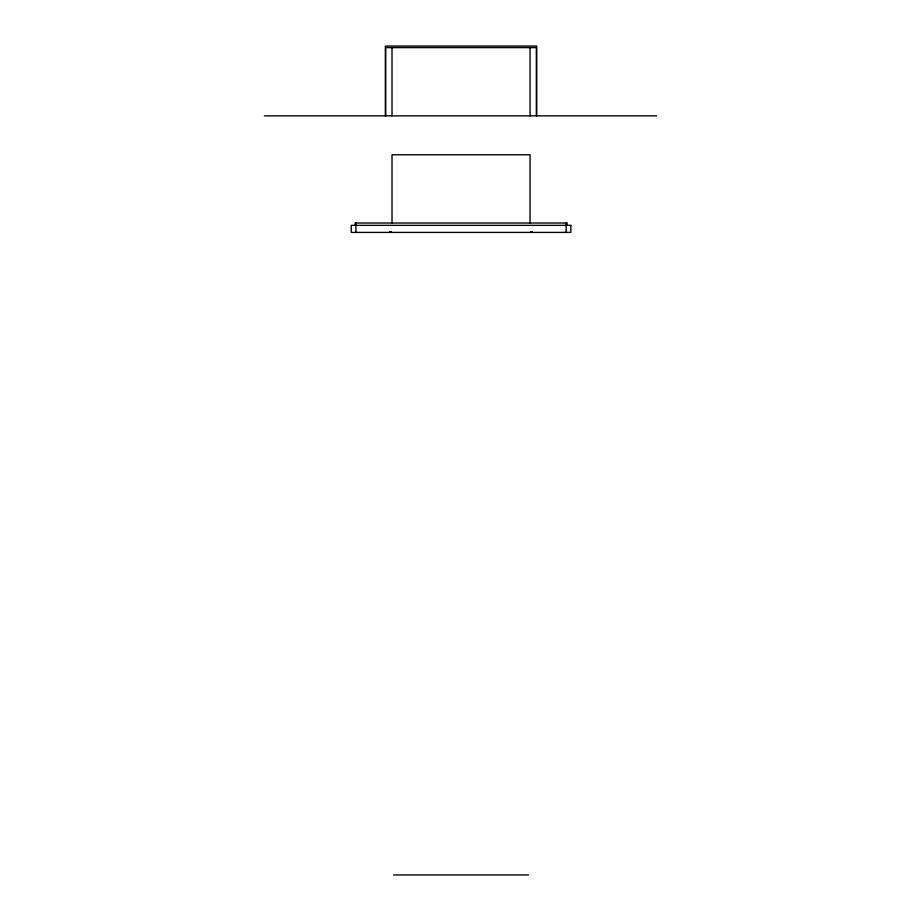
<?xml version="1.0" encoding="UTF-8"?>
<svg xmlns="http://www.w3.org/2000/svg" width="921" height="921" viewBox="0 0 921 921"><rect width="100%" height="100%" fill="white"/><g stroke="black" fill="none" stroke-linecap="round" stroke-linejoin="round"><path stroke-width="1.38" d="M264.408 115.862L656.592 115.862M566.899 223.009L355.184 223.009L355.149 225.357M393.589 874.95L528.493 874.95M566.933 223.009L566.933 225.357M566.139 223.009L566.139 232.414M536.736 115.862L536.736 46.05L385.346 46.05L385.346 115.862M536.333 115.862L536.333 47.616L385.738 47.616L385.738 115.862M530.059 47.616L530.059 115.862M530.059 223.009L530.059 154.763L392.012 154.763L392.012 223.009M392.012 47.616L392.012 115.862M355.932 223.009L355.932 232.414M570.836 225.357L351.246 225.357L351.235 232.414L570.836 232.414L570.847 225.357M530.657 231.632A3.12 2.21 90 0 0 532.373 232.115A3.12 2.21 -90 0 1 530.657 231.632M389.71 232.115A3.12 2.21 90 0 0 391.425 231.632A3.12 2.21 -90 0 1 389.71 232.115"/></g></svg>
